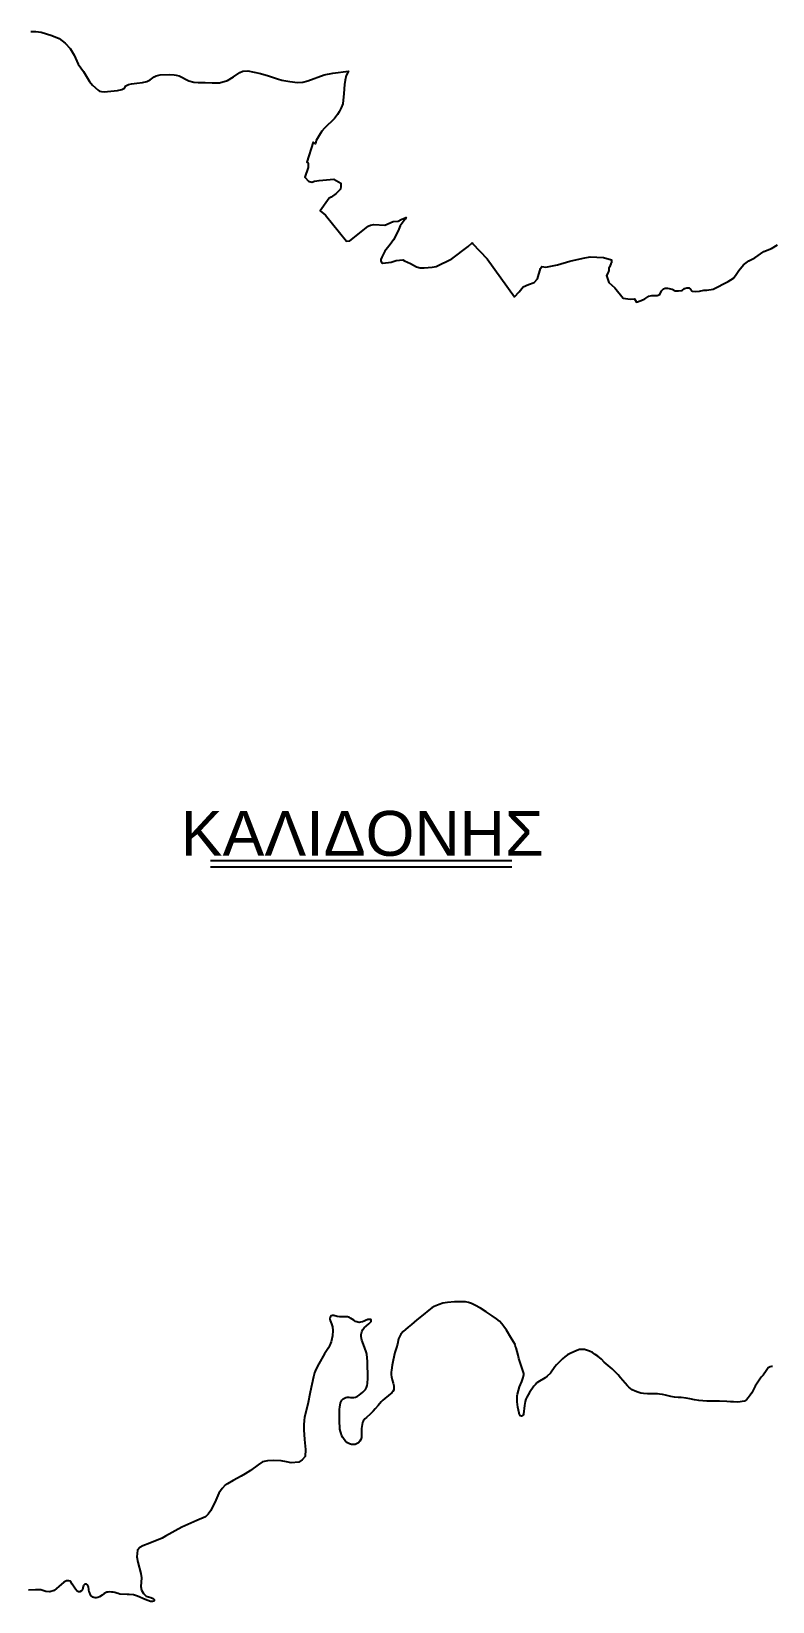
# Model space of a CAD drawing. Header units: metres. Extents: x 245125 to 394351, y 270578 to 4233311.
# Drawn here: x 296245 to 297897, y 4147599 to 4151096 of the extents above; entities that cross this region are included whole.
import ezdxf
from ezdxf.enums import TextEntityAlignment as Align
from ezdxf.lldxf.tags import DXFTag

# ---------------------------------------------------------------- set-up
doc = ezdxf.new("R2010")
doc.units = ezdxf.units.M
for name, color, linetype in [('4495-(228-329)', 103, 'Continuous'), ('ASTOTA', 7, 'Continuous'), ('ΗΛΕΙΑ_Ονομασία ΟΤΑ_ΟΚΧΕ', 6, 'Continuous')]:
    doc.layers.add(name, color=color, linetype=linetype)
doc.styles.add('ARIAL', font='arial.ttf')
tags = doc.linetypes.add('HIDDEN', pattern=[0.375, 0.25, -0.125]).pattern_tags.tags
tags[6:7] = [DXFTag(74, 4), DXFTag(75, 0), DXFTag(340, '0'), DXFTag(46, 1.0), DXFTag(50, 0.0), DXFTag(44, 0.0), DXFTag(45, 0.0)]
tags[4:5] = [DXFTag(74, 4), DXFTag(75, 0), DXFTag(340, '0'), DXFTag(46, 1.0), DXFTag(50, 0.0), DXFTag(44, 0.0), DXFTag(45, 0.0)]

msp = doc.modelspace()

# ---------------------------------------------------------------- linework, layer by layer
at = {"layer": '4495-(228-329)', "color": 103}
for p, q in [((296644.2, 4149249.8), (297315.6, 4149249.8)), ((296644.2, 4149235.7), (297315.6, 4149235.7))]:
    msp.add_line(p, q, dxfattribs=at)
at = {"layer": 'ASTOTA', "color": 253, "linetype": 'HIDDEN', "ltscale": 300}
for points in [[(296243.9, 4151096.1), (296255.3, 4151096.3), (296267.4, 4151094.4), (296291.2, 4151087.3), (296307.3, 4151080.5), (296320.7, 4151070.4), (296331.6, 4151058.4), (296340.6, 4151043.1), (296350, 4151023.2), (296361.2, 4151006.7), (296375.1, 4150984.4), (296381.8, 4150976.4), (296393.9, 4150965.3), (296397.3, 4150963.4), (296401.7, 4150962.4), (296407.4, 4150962), (296437.6, 4150964.3), (296446.6, 4150967), (296452.7, 4150969.9), (296456.1, 4150975.2), (296461.6, 4150978.1), (296468.7, 4150979.8), (296480.7, 4150980.6), (296493.3, 4150982.1), (296502.8, 4150984.5), (296510.4, 4150988.6), (296518.7, 4150995.2), (296523.2, 4150997.1), (296532.4, 4150999.3), (296554.2, 4151000.1), (296563.3, 4150999.6), (296567.9, 4150999.1), (296574.9, 4150997.1), (296596.3, 4150986.3), (296607.2, 4150983.1), (296617.1, 4150982.4), (296632.7, 4150982.5), (296648.2, 4150981.8), (296664.6, 4150982), (296682.3, 4150987.2), (296695.9, 4150995), (296710.1, 4151004.5), (296716.7, 4151007.4), (296727.7, 4151008.1), (296755.9, 4151002.6), (296774, 4150997.6), (296793.7, 4150990.6), (296803, 4150988), (296821.1, 4150984.5), (296837.9, 4150982.7), (296850.2, 4150983.3), (296861.1, 4150985.8), (296897.5, 4150999.5), (296916.7, 4151003.6), (296951.6, 4151007.5), (296947, 4150998.4), (296944.5, 4150987.7), (296943.1, 4150977.7), (296941.8, 4150958.3), (296938.9, 4150935), (296935.8, 4150926), (296931.3, 4150916.9), (296927.6, 4150910.9), (296920.4, 4150902.5), (296898.6, 4150880.5), (296892.7, 4150874), (296888.5, 4150867.9), (296880.1, 4150853.3), (296878.4, 4150845.5), (296873.4, 4150849.8), (296859, 4150805), (296862, 4150803), (296862, 4150793), (296854.5, 4150771.5), (296862.9, 4150762.4), (296870.5, 4150760.7), (296876.3, 4150762.8), (296886.5, 4150764.5), (296919, 4150767), (296935, 4150758), (296935, 4150751), (296934, 4150745), (296924, 4150735.5), (296913.5, 4150727), (296908.5, 4150724.5), (296888.5, 4150696.6), (296900.5, 4150687.1), (296947.3, 4150629.3), (296954.7, 4150629.9), (296995.2, 4150661.8), (296995.5, 4150662.4), (297000.6, 4150665), (297008.4, 4150666.1), (297032.8, 4150664.5), (297051.6, 4150673.2), (297062.8, 4150673.8), (297068.8, 4150677.5), (297078, 4150681.2), (297080.3, 4150682.1), (297077.8, 4150677.8), (297066.7, 4150663), (297062.2, 4150652.3), (297051.9, 4150632.1), (297044.9, 4150621.7), (297033.1, 4150606.5), (297026, 4150593.7), (297023.7, 4150588.5), (297023.6, 4150585.3), (297025.7, 4150581.5), (297028.5, 4150579.9), (297047.1, 4150582.6), (297058.2, 4150586.3), (297072.9, 4150587.2), (297076.7, 4150585.6), (297089.7, 4150579), (297103.2, 4150571.8), (297111.2, 4150570), (297120.3, 4150569.8), (297137.9, 4150571.1), (297147.2, 4150572.8), (297181.7, 4150589.8), (297218.6, 4150617.5), (297227.1, 4150625.2), (297228.2, 4150623.9), (297260.6, 4150589.6), (297321.9, 4150505.2), (297331.8, 4150516), (297340.6, 4150527.1), (297352.6, 4150532.3), (297365.3, 4150536.7), (297372.5, 4150545.5), (297379.4, 4150567.9), (297382.2, 4150572.3), (297391.7, 4150571.5), (297417.5, 4150576.5), (297445, 4150584.5), (297474.3, 4150590.9), (297490, 4150594), (297519.5, 4150593), (297538, 4150587.5), (297537.5, 4150580.5), (297536.5, 4150578.4), (297533, 4150571.4), (297531.6, 4150568.6), (297531.6, 4150563.7), (297529.2, 4150557.8), (297526.4, 4150552.9), (297532, 4150537), (297545, 4150525), (297564, 4150502), (297579.5, 4150500), (297589, 4150500.5), (297593, 4150493), (297603.7, 4150496.9), (297611.8, 4150501), (297621.1, 4150506.9), (297627.6, 4150508.1), (297639.2, 4150508.1), (297645.4, 4150510.3), (297649.4, 4150518.4), (297653.8, 4150522.7), (297657.5, 4150524.6), (297662.2, 4150524.6), (297672.7, 4150521.8), (297679.3, 4150518.1), (297687, 4150518.1), (297694.8, 4150519.3), (297700.1, 4150524), (297705.4, 4150525.2), (297709.8, 4150524.9), (297713.8, 4150521.8), (297717.5, 4150517.8), (297724.4, 4150516.8), (297733.4, 4150517.5), (297743.7, 4150519.9), (297749.9, 4150520.3), (297764, 4150522), (297797.6, 4150539.3), (297809.5, 4150546.5), (297815.5, 4150554.5), (297821, 4150563.5), (297832, 4150576.5), (297843.5, 4150585.5), (297857, 4150592.2), (297877, 4150605.7), (297894.2, 4150612.7), (297907.2, 4150621.2)], [(297896.5, 4148122.4), (297894, 4148122.5), (297891.4, 4148121.9), (297888.5, 4148120.7), (297886.9, 4148119.4), (297882.5, 4148113.3), (297875.4, 4148103.1), (297871.1, 4148099), (297864.8, 4148089.9), (297861.9, 4148085.2), (297858, 4148078.6), (297850.2, 4148064.3), (297846.7, 4148058.7), (297842.2, 4148052.9), (297838.6, 4148048.8), (297833.8, 4148045.8), (297828.9, 4148044.6), (297824.3, 4148044.2), (297817.4, 4148043.6), (297809.5, 4148044), (297802.6, 4148044.2), (297794.7, 4148044.5), (297778.2, 4148045.3), (297765.4, 4148045.3), (297749.7, 4148045.6), (297732.4, 4148047), (297722.2, 4148048.5), (297712.2, 4148050.4), (297704.1, 4148052.4), (297692.7, 4148053.6), (297686, 4148053.8), (297678.3, 4148054.7), (297670.1, 4148056.2), (297658.3, 4148059), (297651, 4148060.5), (297644.4, 4148061.3), (297639.8, 4148061.5), (297628.3, 4148061.5), (297617.7, 4148062), (297609.1, 4148062.8), (297603, 4148063.5), (297596.6, 4148065.3), (297590.6, 4148067.8), (297584, 4148071), (297580, 4148073.4), (297576.2, 4148076.5), (297573.1, 4148079.3), (297557.9, 4148097.3), (297552.9, 4148103.9), (297539.1, 4148117.3), (297521.7, 4148132.5), (297515.1, 4148139), (297507, 4148145.7), (297501.6, 4148149.6), (297495.4, 4148153.6), (297488.4, 4148156.8), (297481.9, 4148159), (297477.2, 4148160.5), (297473, 4148160.9), (297469.2, 4148160.7), (297466.1, 4148160.4), (297460.1, 4148158.5), (297445.9, 4148151.9), (297439.9, 4148148.5), (297433.6, 4148143.9), (297428.6, 4148139.8), (297418.8, 4148130.2), (297415.4, 4148126.3), (297411.8, 4148121.9), (297402, 4148108.1), (297394.1, 4148101), (297390.2, 4148097.3), (297386, 4148095.1), (297377.6, 4148090.2), (297371.6, 4148086.1), (297368.2, 4148082.9), (297364.5, 4148078.9), (297355.2, 4148065.1), (297349.2, 4148054.4), (297346.9, 4148049.8), (297345.3, 4148045), (297343.6, 4148035.5), (297341.3, 4148016.7), (297340.7, 4148014.4), (297339.6, 4148012.7), (297336.9, 4148011.8), (297334.6, 4148013), (297332.9, 4148015.1), (297331.7, 4148018.5), (297329.3, 4148031.9), (297327.9, 4148044.2), (297327.7, 4148052), (297327.7, 4148057), (297328.2, 4148060.9), (297332.4, 4148077.1), (297337.9, 4148089.5), (297340.9, 4148098.3), (297342.1, 4148104.9), (297342.2, 4148106.9), (297341.8, 4148109.5), (297340.3, 4148113.5), (297336.9, 4148122.4), (297331.6, 4148140.6), (297329.7, 4148148.3), (297325.4, 4148163.9), (297324.2, 4148167.4), (297322.8, 4148171.5), (297319.4, 4148177.7), (297313.4, 4148187.1), (297304, 4148203.8), (297298.1, 4148212), (297293.6, 4148217.7), (297287.9, 4148223.7), (297281.3, 4148228.9), (297271.9, 4148235.3), (297258.3, 4148244.2), (297245.7, 4148252.4), (297233.5, 4148259.4), (297226, 4148263.2), (297219.1, 4148265.5), (297212.8, 4148266.5), (297206.6, 4148266.7), (297198.1, 4148266.9), (297187.6, 4148266.5), (297172.5, 4148265.1), (297162.3, 4148263.5), (297153.5, 4148260.7), (297143, 4148256.5), (297137.6, 4148253.2), (297130.8, 4148248.5), (297118.4, 4148237.8), (297103.9, 4148226.4), (297092.2, 4148216.5), (297084.6, 4148210.4), (297078.7, 4148205.2), (297073.4, 4148200.5), (297068.4, 4148194.7), (297065.9, 4148190.5), (297063.4, 4148184.2), (297060.7, 4148172.5), (297058.4, 4148165), (297054.8, 4148153.6), (297051.3, 4148137), (297049.1, 4148125.9), (297047.3, 4148114.3), (297047.1, 4148110.3), (297046.9, 4148103.9), (297047.3, 4148099.6), (297048.9, 4148093.1), (297051.1, 4148085.8), (297052.9, 4148079.6), (297053, 4148074.6), (297052.5, 4148070.6), (297050.9, 4148067.2), (297048.6, 4148064.4), (297045.3, 4148061.5), (297041, 4148058.1), (297032.5, 4148051.2), (297028.3, 4148047.7), (297024.5, 4148043.9), (297017.6, 4148035.6), (297011.2, 4148028.2), (297006.9, 4148023.1), (297000, 4148016.7), (296992.1, 4148009.4), (296988.2, 4148005.9), (296985.8, 4148003.3), (296984.4, 4148000.8), (296983.1, 4147997.8), (296982.3, 4147993.4), (296981.1, 4147984.5), (296980.6, 4147977.9), (296980.9, 4147964.2), (296979.6, 4147960), (296977.4, 4147956.4), (296974.1, 4147953), (296969.6, 4147950.2), (296966.6, 4147949.2), (296962.4, 4147948.8), (296958.4, 4147949), (296954.4, 4147950.3), (296949.8, 4147952.8), (296945.4, 4147956.2), (296942.1, 4147959.9), (296939.2, 4147964.2), (296936.4, 4147969.6), (296935.4, 4147973.2), (296933.8, 4147977.6), (296932.8, 4147982.9), (296932, 4148003.5), (296931.9, 4148021.9), (296932.1, 4148028), (296932.4, 4148032.4), (296934.3, 4148041.6), (296935.5, 4148045), (296937.3, 4148047.9), (296940, 4148050.6), (296942.8, 4148052.5), (296946, 4148053.8), (296948.8, 4148054.6), (296952.3, 4148054.5), (296956.2, 4148053.7), (296960.3, 4148053.6), (296964, 4148053.7), (296967.2, 4148054.2), (296971.4, 4148055.9), (296975.7, 4148058.8), (296984, 4148065.5), (296989.9, 4148071.5), (296991.9, 4148075.6), (296993.4, 4148080.3), (296994.2, 4148084.7), (296994.8, 4148096.8), (296993.9, 4148133.4), (296993.4, 4148142.5), (296992.5, 4148149.2), (296991.7, 4148153.1), (296987.2, 4148165.4), (296981.7, 4148181), (296980.7, 4148185.3), (296980.1, 4148189.9), (296980.3, 4148193.9), (296980.9, 4148196.6), (296981.6, 4148199.6), (296982.6, 4148201.6), (296984.1, 4148204.9), (296987.1, 4148208.8), (296997, 4148217.8), (296999.3, 4148219.9), (297000.9, 4148221.3), (297002.2, 4148222.9), (297002.5, 4148224.7), (297002.3, 4148226.3), (297001.1, 4148227.2), (296998.9, 4148227.7), (296996.9, 4148227.5), (296995.1, 4148227.2), (296993.4, 4148226.7), (296991, 4148225.7), (296987, 4148223.8), (296983, 4148222.1), (296978.8, 4148221.2), (296975.8, 4148221), (296972.6, 4148221.3), (296970.1, 4148221.8), (296967.6, 4148222.8), (296963.7, 4148225.7), (296956.6, 4148230.3), (296953.9, 4148231.8), (296951.6, 4148232.7), (296949.9, 4148233), (296945.6, 4148233.2), (296932.5, 4148233), (296926.8, 4148234.3), (296919, 4148236.6), (296915.7, 4148236.6), (296912.6, 4148235.4), (296910.8, 4148232.5), (296910.4, 4148229.2), (296911.1, 4148225), (296914.3, 4148217.4), (296916.3, 4148211.3), (296917.1, 4148203.2), (296916.4, 4148191.3), (296913, 4148177.6), (296909.5, 4148168.7), (296907, 4148164.3), (296898.5, 4148151), (296885.8, 4148128.3), (296879.4, 4148115.8), (296876.3, 4148108.9), (296873.8, 4148099.8), (296866.3, 4148065.3), (296861.3, 4148038.5), (296854.1, 4148009.7), (296853, 4148002.1), (296852.3, 4147993.1), (296852.4, 4147981.3), (296854.1, 4147960.4), (296856.1, 4147937.8), (296855.1, 4147922), (296848.6, 4147914.7), (296841, 4147909.7), (296824.2, 4147908.3), (296813.5, 4147910.4), (296801.5, 4147912.9), (296784.4, 4147913.5), (296771.7, 4147912.8), (296760.3, 4147910), (296750.7, 4147904), (296733.7, 4147890.8), (296721.6, 4147883.5), (296712.7, 4147878.5), (296694.6, 4147868.8), (296682, 4147861.7), (296677.4, 4147858.4), (296670.1, 4147851.2), (296662.9, 4147840.8), (296656.4, 4147824.8), (296645.5, 4147802.2), (296639.3, 4147793.6), (296633.1, 4147788.2), (296613.8, 4147779.8), (296580.3, 4147764.5), (296544.5, 4147744.9), (296536.5, 4147740.5), (296509, 4147729.5), (296493.6, 4147723.5), (296486.9, 4147719.5), (296482.2, 4147713.4), (296480.7, 4147698.6), (296482.3, 4147686.6), (296489, 4147661.6), (296490.8, 4147652.3), (296489.9, 4147642.1), (296489, 4147632.9), (296490.9, 4147624.9), (296495.2, 4147617), (296501.2, 4147611.5), (296511.9, 4147608.3), (296516.6, 4147606.2), (296518.9, 4147604.1), (296519.1, 4147601.7), (296517.9, 4147599.9), (296515.4, 4147599.1), (296511, 4147599.5), (296499.2, 4147603.7), (296482.2, 4147611.2), (296472.8, 4147614.2), (296463.4, 4147615.1), (296458.8, 4147615.2), (296442.4, 4147615.6), (296438.6, 4147616.8), (296435.5, 4147617.9), (296431.3, 4147619.1), (296427.7, 4147619.8), (296423.8, 4147620.3), (296419.5, 4147620.5), (296416, 4147620.3), (296413.3, 4147619.8), (296410.3, 4147618.7), (296407.5, 4147617), (296403.1, 4147613.7), (296396.9, 4147609.9), (296393.7, 4147608.2), (296390, 4147607.6), (296387.4, 4147607.5), (296384.9, 4147608), (296382.5, 4147609.1), (296378.1, 4147612.7), (296377.1, 4147614.3), (296376.1, 4147616.1), (296375.3, 4147617.8), (296374.2, 4147620.3), (296373.4, 4147625.8), (296372.7, 4147631.9), (296371.4, 4147635.2), (296370.2, 4147636.6), (296368.6, 4147637.7), (296367.4, 4147638.1), (296366.1, 4147638), (296363.7, 4147637), (296362.4, 4147635.9), (296361.7, 4147634.9), (296360.9, 4147632.6), (296359.3, 4147625.4), (296357.4, 4147622.8), (296353.7, 4147621.1), (296350.2, 4147621), (296347.2, 4147622.4), (296343.5, 4147627), (296336.1, 4147637.8), (296332.6, 4147644.5), (296328.8, 4147645.5), (296323.7, 4147645.3), (296317.7, 4147642.6), (296306.7, 4147632.6), (296296, 4147623.8), (296286.5, 4147620.7), (296277.6, 4147621.9), (296266.5, 4147625.1), (296260.7, 4147625.3), (296254.3, 4147625.3), (296239.4, 4147624.2)]]:
    msp.add_lwpolyline(points, dxfattribs=at)

# ---------------------------------------------------------------- texts
at = {"layer": 'ΗΛΕΙΑ_Ονομασία ΟΤΑ_ΟΚΧΕ', "color": 253, "style": 'ARIAL'}
msp.add_text('ΚΑΛΙΔΟΝΗΣ', height=100, dxfattribs=at).set_placement((296982.4, 4149310.1), align=Align.MIDDLE)

doc.saveas('drawing.dxf')
